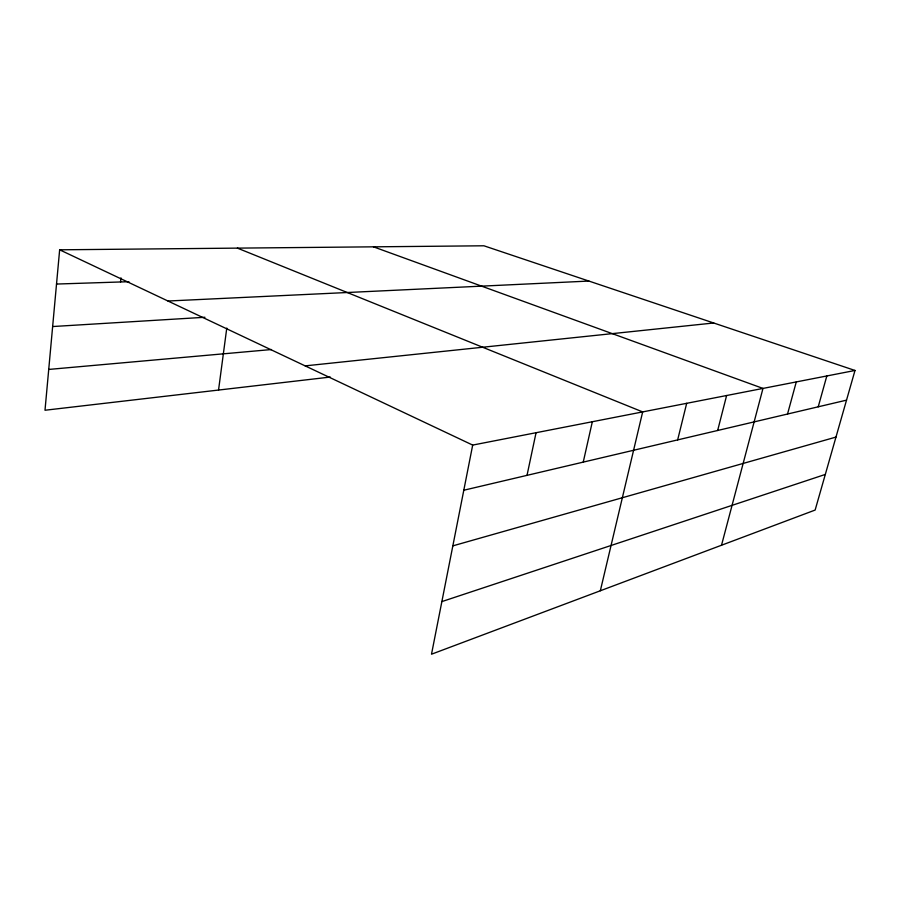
<?xml version="1.0" encoding="UTF-8"?>
<svg xmlns="http://www.w3.org/2000/svg" width="900" height="900" viewBox="0 0 900 900"><rect width="100%" height="100%" fill="white"/><g stroke="black" fill="none" stroke-linecap="round" stroke-linejoin="round"><path stroke-width="1.35" d="M855 370.463L472.691 445.084L431.505 654.21L815.141 510.053L855 370.463L483.907 245.79L59.648 249.806L45 410.243L330.311 377.055M120.544 281.97L120.983 277.875M218.542 390.06L226.778 328.061M527.017 475.358L536.051 432.72M583.245 462.116L592.335 421.729M600.334 590.771L642.668 411.907L237.398 248.119M677.655 439.897L686.689 403.312M717.66 430.481L726.615 395.516M721.519 545.231L762.986 388.418L373.478 246.836M787.534 414.034L796.275 381.926M818.224 406.811L826.83 375.952M441.866 601.594L825.311 474.435M452.846 545.861L835.976 437.085M463.804 490.23L846.518 400.151M305.145 365.873L713.722 322.988M48.724 369.439L271.451 349.537M52.639 326.543L204.953 317.272M167.963 301.016L588.904 281.059M56.52 284.051L128.936 281.7M59.648 249.806L472.691 445.084"/></g></svg>
